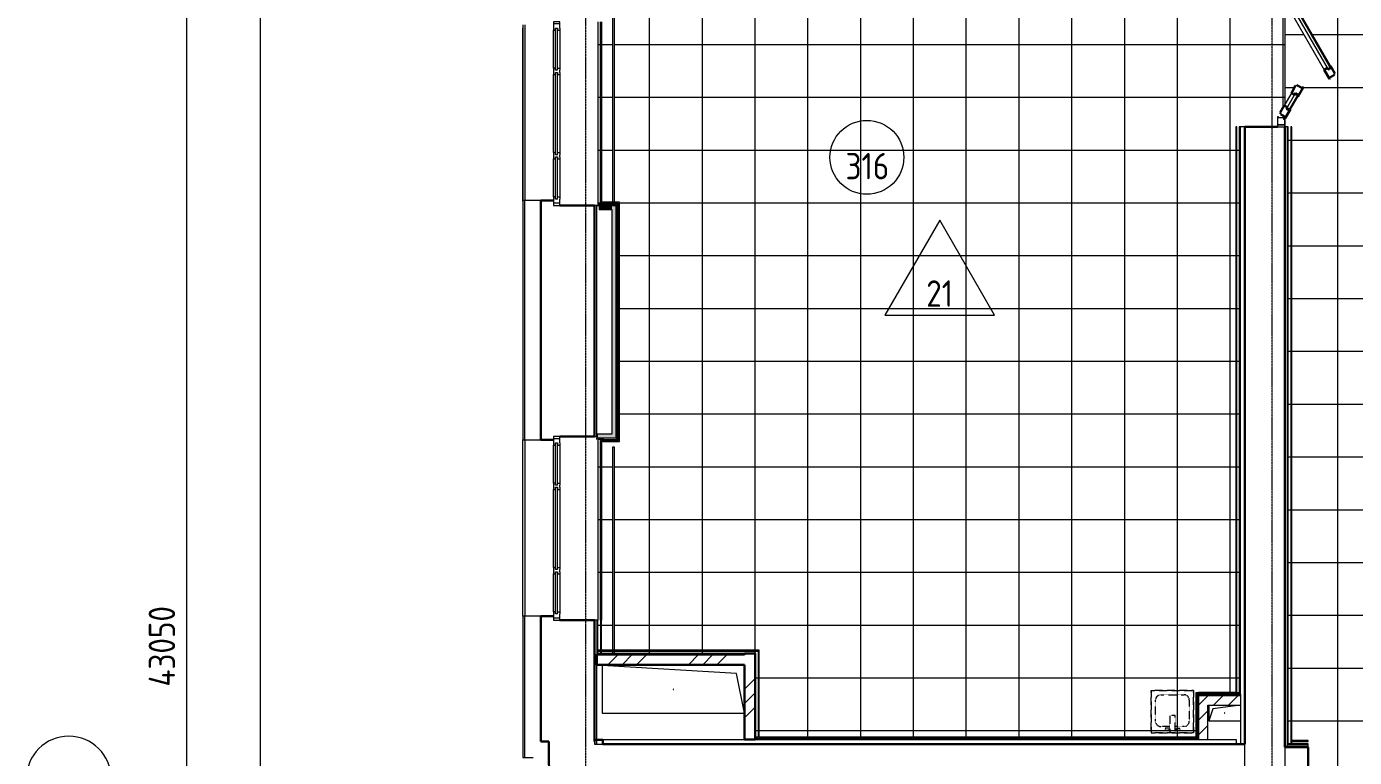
# Model space of a CAD drawing. Header units: millimetres. Extents: x -11798 to 72626, y -32713 to 44110.
# Drawn here: x -11798 to 779, y 20443 to 27368 of the extents above; entities that cross this region are included whole.
import ezdxf

# ---------------------------------------------------------------- set-up
doc = ezdxf.new("R2010")
doc.units = ezdxf.units.MM
doc.linetypes.add('200_ШТРИХ_ш1п0_6_', pattern=[1.6, 1, -0.6])
doc.linetypes.add('ADSK_Линия сетки', pattern=[25, 20, -2.5, 0, -2.5])
for name, color, linetype, lineweight in [('_ Окна', 7, 'Continuous', 9), ('Двери', 7, 'Continuous', 9), ('Марки', 7, 'Continuous', 20), ('Марки помещений', 7, 'Continuous', 20), ('Обобщенные модели', 7, 'Continuous', 18), ('Окна', 7, 'Continuous', 9), ('Оси', 7, 'Continuous', 9), ('Перекрытие', 7, 'Continuous', 18), ('Перекрытие штриховка', 7, 'Continuous', 18), ('Размеры', 7, 'Continuous', 9), ('Размеры-100', 7, 'Continuous', 9), ('Сантехника', 7, 'Continuous', 18), ('Стены внутренние', 7, 'Continuous', 18), ('Стены наружные', 7, 'Continuous', 18), ('Стены несущие', 7, 'Continuous', 30), ('Стены отделка', 7, 'Continuous', 30), ('Стены штриховка', 7, 'Continuous', 9)]:
    doc.layers.add(name, color=color, linetype=linetype, lineweight=lineweight)
doc.styles.add('GOST Common_1', font='GOST_Common.ttf', dxfattribs={"width": 0.9, "height": 250})
doc.styles.add('GOST Common_2', font='GOST_Common.ttf', dxfattribs={"width": 0.9, "height": 250})
doc.dimstyles.new('ADSK_Основной_2_5_мм', dxfattribs={"dimscale": 304.8, "dimtxt": 251.428749, "dimasz": 0.463911, "dimexe": 0.492126, "dimexo": 0.492126, "dimgap": 0.098425, "dimtad": 1, "dimrnd": 0.01, "dimdsep": 46, "dimtxsty": 'GOST Common_1', "dimblk1": 'OBLIQUE', "dimblk2": 'OBLIQUE', "dimsah": 1, "dimcen": 0.09, "dimdle": 0.492126, "dimazin": 2, "dimtfac": 1, "dimtdec": 4, "dimtix": 1, "dimtmove": 0, "dimatfit": 3, "dimfxl": 1, "dimtvp": 1, "dimtolj": 1, "dimtzin": 0, "dimlwd": 20, "dimlwe": 20, "dimarcsym": 2})
pattern_1 = [(45, (0, 0), (-381.661, 381.661), []), (45, (134.94, 0), (0, 763.322), []), (45, (-134.94, 0), (0, 763.322), [])]
pattern_2 = [(45, (0, 0), (-70.7107, 70.7107), [])]

# ---------------------------------------------------------------- blocks, each defined once
blk = doc.blocks.new('Дверь-Alumark_двупольная с глухим окном_S70 - 1400х2200 алюм ост Д30п-6129806-План полов 3-го этажа')
at = {"layer": 'Двери', "lineweight": 30}
for p, q in [((318, 662), (248, 622)), ((322, 654), (318, 662)), ((331, 659), (322, 654)), ((357, 614), (331, 659)), ((253, 614), (248, 622)), ((268, 623), (253, 614)), ((266, 592), (281, 601)), ((283, 561), (266, 592)), ((281, 601), (268, 623)), ((283, 561), (370, 611)), ((365, 619), (357, 614)), ((370, 611), (365, 619)), ((456, 349), (430, 304)), ((430, 304), (439, 299)), ((439, 299), (434, 291)), ((434, 291), (504, 251)), ((452, 362), (448, 354)), ((448, 354), (456, 349)), ((539, 312), (452, 362)), ((504, 251), (521, 282)), ((506, 291), (519, 313)), ((521, 282), (506, 291)), ((519, 313), (534, 304)), ((534, 304), (539, 312)), ((-406, 244), (-492, 194)), ((-492, 194), (-488, 187)), ((-488, 187), (-479, 192)), ((-479, 192), (-453, 147)), ((-453, 147), (-444, 152)), ((-444, 152), (-440, 144)), ((-440, 144), (-371, 184)), ((-417, 228), (-401, 237)), ((-404, 205), (-417, 228)), ((-401, 237), (-406, 244)), ((-388, 214), (-404, 205)), ((-371, 184), (-388, 214)), ((621, 184), (638, 214)), ((621, 184), (690, 144)), ((638, 214), (654, 205)), ((651, 237), (656, 244)), ((667, 228), (651, 237)), ((654, 205), (667, 228)), ((742, 194), (656, 244)), ((690, 144), (694, 152)), ((694, 152), (703, 147)), ((703, 147), (729, 192)), ((729, 192), (738, 187)), ((738, 187), (742, 194))]:
    blk.add_line(p, q, dxfattribs=at)
at = {"layer": 'Двери'}
for p, q in [((268, 623), (-417, 228)), ((248, 622), (-406, 244)), ((-404, 205), (281, 601)), ((-371, 184), (283, 561)), ((281, 601), (268, 623)), ((506, 291), (519, 313)), ((654, 205), (506, 291)), ((519, 313), (667, 228)), ((656, 244), (539, 312)), ((-575, 190), (-575, 120)), ((-555, 190), (-575, 190)), ((-555, 120), (-555, 190)), ((-505, 190), (-555, 190)), ((-555, 190), (-555, 120)), ((-505, 181), (-505, 190)), ((-490, 181), (-505, 181)), ((-490, 129), (-490, 181)), ((-480, 129), (-490, 129)), ((-480, 120), (-480, 129)), ((-417, 228), (-404, 205)), ((504, 251), (621, 184)), ((667, 228), (654, 205)), ((740, 129), (730, 129)), ((730, 129), (730, 120)), ((755, 181), (740, 181)), ((740, 181), (740, 129)), ((755, 190), (755, 181)), ((805, 190), (755, 190)), ((825, 190), (805, 190)), ((805, 190), (805, 120)), ((805, 120), (805, 190)), ((825, 120), (825, 190)), ((-575, 120), (-555, 120)), ((-555, 120), (-480, 120)), ((730, 120), (805, 120)), ((805, 120), (825, 120))]:
    blk.add_line(p, q, dxfattribs=at)
blk = doc.blocks.new('GM_Отверстие прямоугольное _в плите_ - Отверстие-6221301-План полов 3-го этажа')
at = {"layer": 'Обобщенные модели'}
for p, q in [((675, 225), (-675, 225)), ((-675, 225), (-600, -150)), ((675, 225), (-675, 225)), ((675, -225), (675, 225)), ((675, -225), (675, 225)), ((-675, -225), (675, -225)), ((-675, -225), (675, -225)), ((-600, -150), (675, -225))]:
    blk.add_line(p, q, dxfattribs=at)
for start, end in [(0, 180), (180, 360), (0, 105), (240, 0), (195, 210)]:
    blk.add_arc((0, 0), 2.5, start, end, dxfattribs=at)
blk = doc.blocks.new('окно трехпол с фрамугой - 1700-2320_h_ _нов_-2116850-План полов 3-го этажа')
at = {"layer": '_ Окна', "lineweight": 18}
for p, q in [((-790, 135), (-870, 135)), ((-870, 135), (-870, 75)), ((-790, 115), (-790, 135)), ((-370, 135), (-430, 135)), ((-430, 135), (-430, 115)), ((-370, 115), (-370, 135)), ((430, 135), (370, 135)), ((370, 135), (370, 115)), ((430, 115), (430, 135)), ((790, 135), (790, 115)), ((870, 135), (790, 135)), ((870, 75), (870, 135)), ((-870, 75), (-810, 75)), ((-810, 95), (-810, 115)), ((-810, 115), (-790, 115)), ((-810, 95), (-790, 95)), ((-790, 75), (-810, 75)), ((-790, 95), (-790, 75)), ((-430, 115), (-410, 115)), ((-430, 95), (-430, 75)), ((-410, 95), (-430, 95)), ((-410, 75), (-430, 75)), ((-410, 115), (-410, 95)), ((-410, 75), (-390, 75)), ((-390, 95), (-390, 115)), ((-390, 115), (-370, 115)), ((-390, 95), (-370, 95)), ((-370, 75), (-390, 75)), ((-370, 95), (-370, 75)), ((370, 115), (390, 115)), ((370, 95), (370, 75)), ((390, 95), (370, 95)), ((390, 75), (370, 75)), ((390, 115), (390, 95)), ((390, 75), (410, 75)), ((410, 95), (410, 115)), ((410, 115), (430, 115)), ((410, 95), (430, 95)), ((430, 75), (410, 75)), ((430, 95), (430, 75)), ((790, 115), (810, 115)), ((790, 95), (790, 75)), ((810, 95), (790, 95)), ((810, 75), (790, 75)), ((810, 115), (810, 95)), ((810, 75), (870, 75))]:
    blk.add_line(p, q, dxfattribs=at)
at = {"layer": '_ Окна'}
for p, q in [((-850, 75), (-850, 135)), ((850, 75), (850, 135)), ((-810, 95), (-410, 95)), ((-790, 115), (-430, 115)), ((-390, 95), (390, 95)), ((-370, 115), (370, 115)), ((410, 95), (810, 95)), ((430, 115), (790, 115))]:
    blk.add_line(p, q, dxfattribs=at)
at = {"layer": 'Окна'}
for p, q in [((-790, 135), (-430, 135)), ((-370, 135), (370, 135)), ((430, 135), (790, 135)), ((-430, 75), (-790, 75)), ((370, 75), (-370, 75)), ((790, 75), (430, 75))]:
    blk.add_line(p, q, dxfattribs=at)
blk = doc.blocks.new('окно трехпол с фрамугой - 1700-2320_h_ _нов_-2116569-План полов 3-го этажа')
at = {"layer": '_ Окна', "lineweight": 18}
for p, q in [((-790, 135), (-870, 135)), ((-870, 135), (-870, 75)), ((-790, 115), (-790, 135)), ((-370, 135), (-430, 135)), ((-430, 135), (-430, 115)), ((-370, 115), (-370, 135)), ((430, 135), (370, 135)), ((370, 135), (370, 115)), ((430, 115), (430, 135)), ((790, 135), (790, 115)), ((870, 135), (790, 135)), ((870, 75), (870, 135)), ((-870, 75), (-810, 75)), ((-810, 95), (-810, 115)), ((-810, 115), (-790, 115)), ((-810, 95), (-790, 95)), ((-790, 75), (-810, 75)), ((-790, 95), (-790, 75)), ((-430, 115), (-410, 115)), ((-430, 95), (-430, 75)), ((-410, 95), (-430, 95)), ((-410, 75), (-430, 75)), ((-410, 115), (-410, 95)), ((-410, 75), (-390, 75)), ((-390, 95), (-390, 115)), ((-390, 115), (-370, 115)), ((-390, 95), (-370, 95)), ((-370, 75), (-390, 75)), ((-370, 95), (-370, 75)), ((370, 115), (390, 115)), ((370, 95), (370, 75)), ((390, 95), (370, 95)), ((390, 75), (370, 75)), ((390, 115), (390, 95)), ((390, 75), (410, 75)), ((410, 95), (410, 115)), ((410, 115), (430, 115)), ((410, 95), (430, 95)), ((430, 75), (410, 75)), ((430, 95), (430, 75)), ((790, 115), (810, 115)), ((790, 95), (790, 75)), ((810, 95), (790, 95)), ((810, 75), (790, 75)), ((810, 115), (810, 95)), ((810, 75), (870, 75))]:
    blk.add_line(p, q, dxfattribs=at)
at = {"layer": '_ Окна'}
for p, q in [((-850, 75), (-850, 135)), ((850, 75), (850, 135)), ((-810, 95), (-410, 95)), ((-790, 115), (-430, 115)), ((-390, 95), (390, 95)), ((-370, 115), (370, 115)), ((410, 95), (810, 95)), ((430, 115), (790, 115))]:
    blk.add_line(p, q, dxfattribs=at)
at = {"layer": 'Окна'}
for p, q in [((-790, 135), (-430, 135)), ((-370, 135), (370, 135)), ((430, 135), (790, 135)), ((-430, 75), (-790, 75)), ((370, 75), (-370, 75)), ((790, 75), (430, 75))]:
    blk.add_line(p, q, dxfattribs=at)
blk = doc.blocks.new('SND_2D_Раковина - 400х400-V47-План полов 3-го этажа')
at = {"layer": 'Сантехника', "linetype": '200_ШТРИХ_ш1п0_6_'}
for p, q in [((200, 180), (-200, 180)), ((-200, 180), (-200, -220)), ((-200, -220), (-200, 180)), ((-200, 180), (200, 180)), ((-70, 150), (-25, 150)), ((-70, 135), (-70, 150)), ((-25, 135), (-70, 135)), ((-25, 180), (-25, 15)), ((25, 15), (25, 180)), ((70, 150), (25, 150)), ((25, 135), (70, 135)), ((70, 135), (70, 150)), ((200, -220), (200, 180)), ((200, 180), (200, -220)), ((-160, -130), (-160, 70)), ((-110, 120), (-25, 120)), ((-25, 15), (25, 15)), ((25, 120), (110, 120)), ((160, 70), (160, -130)), ((-200, -220), (200, -220)), ((200, -220), (-200, -220)), ((110, -180), (-110, -180))]:
    blk.add_line(p, q, dxfattribs=at)
for centre, start, end in [((-110, 70), 90, 180), ((110, 70), 0, 90), ((-110, -130), 180, 270), ((110, -130), 270, 0)]:
    blk.add_arc(centre, 50, start, end, dxfattribs=at)
blk = doc.blocks.new('GM_Отверстие прямоугольное _в плите_ - Отверстие-6229375-План полов 3-го этажа')
at = {"layer": 'Обобщенные модели'}
for p, q in [((-75, 150), (-37.5, -112.5)), ((75, -150), (75, 150)), ((75, -150), (75, 150)), ((-37.5, -112.5), (75, -150)), ((-75, -150), (75, -150)), ((-75, -150), (75, -150))]:
    blk.add_line(p, q, dxfattribs=at)
for start, end in [(0, 180), (180, 360), (240, 0), (0, 105), (195, 210)]:
    blk.add_arc((0, 0), 2.5, start, end, dxfattribs=at)
blk = doc.blocks.new('Ось сетки - Круг_Ø8 мм-8258-План полов 3-го этажа')
at = {"layer": 'Оси', "lineweight": 20}
for start, end in [(360, 180), (180, 360)]:
    blk.add_arc((0, 0), 4, start, end, dxfattribs=at)
blk = doc.blocks.new('DIMBLOCK13-План полов 3-го этажа')
at = {"layer": 'Размеры-100', "lineweight": 20, "transparency": 16777216}
for p, q in [((-10284, 43195), (-10284, -155)), ((-10284, 43045), (-10334, 43045)), ((-10284, 43045), (-10134, 43045)), ((-10284, -5), (-10334, -5)), ((-10284, -5), (-10134, -5))]:
    blk.add_line(p, q, dxfattribs=at)
at = {"layer": 'Размеры-100', "lineweight": 40, "transparency": 16777216}
for p, q in [((-10284, 43045), (-10355, 43116)), ((-10284, 43045), (-10213, 42974)), ((-10284, -5), (-10355, 66)), ((-10284, -5), (-10213, -76))]:
    blk.add_line(p, q, dxfattribs=at)
at = {"layer": 'Размеры-100', "color": 0, "lineweight": 20, "transparency": 16777216, "insert": (-10641, 21115), "char_height": 250, "width": 971.62, "attachment_point": 1, "rotation": 90, "line_spacing_factor": 1.022761, "style": 'GOST Common_1'}
blk.add_mtext('43050', dxfattribs=at)
blk = doc.blocks.new('_Oblique')
at = {"color": 0, "linetype": 'ByBlock', "lineweight": -2}
blk.add_line((-0.5, -0.5), (0.5, 0.5), dxfattribs=at)
blk = doc.blocks.new('DIMBLOCK15-План полов 3-го этажа')
at = {"layer": 'Размеры-100', "lineweight": 40, "transparency": 16777216}
for p, q in [((-9584, 36545), (-9655, 36616)), ((-9584, 36545), (-9513, 36474)), ((-9584, 20245), (-9655, 20316)), ((-9584, 20245), (-9513, 20174))]:
    blk.add_line(p, q, dxfattribs=at)
at = {"layer": 'Размеры-100', "lineweight": 20, "transparency": 16777216}
for p, q in [((-9584, 36545), (-9634, 36545)), ((-9584, 36545), (-9584, 20245)), ((-9584, 36545), (-9434, 36545)), ((-9584, 20245), (-9634, 20245)), ((-9584, 20245), (-9434, 20245))]:
    blk.add_line(p, q, dxfattribs=at)
at = {"layer": 'Размеры-100', "color": 0, "lineweight": 20, "transparency": 16777216, "insert": (-9941, 28024), "char_height": 250, "width": 889.8, "attachment_point": 1, "rotation": 90, "line_spacing_factor": 1.022761, "style": 'GOST Common_1'}
blk.add_mtext('16300', dxfattribs=at)
blk = doc.blocks.new('ADSK_Марка_Помещение_ОдноЗначение - Номер-159740-План полов 3-го этажа')
at = {"layer": 'Марки помещений'}
blk.add_circle((0, 0), 3.5, dxfattribs=at)
blk = doc.blocks.new('ADSK_Марка_ПерекрытиеПол - Экземпляр_Отделка пола-158379-План полов 3-го этажа')
at = {"layer": 'Марки', "color": 1, "true_color": 0xff0000}
for p, q in [((0, 9), (-5.2, 0)), ((5.2, 0), (0, 9)), ((-5.2, 0), (5.2, 0))]:
    blk.add_line(p, q, dxfattribs=at)

msp = doc.modelspace()

# ---------------------------------------------------------------- hatches: boundary and pattern name
at = {"layer": 'Перекрытие штриховка', "lineweight": 9, "true_color": 0x787878}
h = msp.add_hatch(dxfattribs=at)
h.set_pattern_fill('FP_16', color=8, style=0, pattern_type=2)
h.set_pattern_definition([(270, (10622.2, 22790.47), (500, 3e-14), []), (0, (10622.2, 22790.47), (0, 500), [])])
h.paths.add_polyline_path([(2656.288, 18658.136), (2658.288, 18658.136), (2658.275, 18660.136), (2656.308, 18658.155)])
h.paths.add_polyline_path([(152, 20572.136), (150, 20570.136), (152, 20570.136)])
h.paths.add_polyline_path([(152, 12403.783), (175, 12403.783), (175, 17577), (185, 17577), (185, 12403.783), (2663.958, 12403.783), (2623.372, 18645.136), (2314.747, 18645.136), (2314.747, 19965.136), (2324.747, 19965.136), (2324.747, 18655.136), (2656.308, 18655.136), (2656.288, 18658.136), (2329.747, 18658.136), (2329.747, 18660.136), (2327.747, 18660.136), (2327.747, 19998.136), (2329.747, 19998.136), (2329.747, 20000.136), (2327.747, 20000.136), (2327.747, 20010.136), (2339.747, 20010.136), (2339.747, 20572.136), (2807.464, 20572.136), (2807.347, 20595.136), (2339.747, 20595.136), (2339.747, 20605.136), (2807.296, 20605.136), (2792.895, 23426.386), (2605.402, 23426.386), (2605.402, 20612.525), (2593.402, 20612.525), (2593.402, 23426.386), (2552.63, 23426.386), (2552.63, 23428.386), (2550.63, 23428.386), (2550.63, 25728.326), (2552.63, 25728.326), (2552.63, 25730.326), (2781.246, 25730.326), (2752.141, 31456.299), (2605.402, 31456.299), (2605.402, 25799.699), (2593.402, 25799.699), (2593.402, 31456.299), (2552.63, 31456.299), (2552.63, 31458.299), (2550.63, 31458.299), (2550.63, 33776.758), (2552.63, 33776.758), (2552.63, 33778.758), (2740.336, 33778.758), (2729.239, 35740.947), (2605.402, 35740.947), (2605.402, 33851.02), (2593.402, 33851.02), (2593.402, 35740.947), (2487.87, 35740.947), (2487.87, 36357.867), (1766.074, 36365.483), (1766.916, 36375.052), (2487.87, 36367.868), (2487.87, 36390.869), (1766.398, 36398.058), (1766.518, 36450.059), (1682.008, 36450.055), (1684.081, 36446.38), (869.73, 35986.972), (865.308, 35994.81), (856.045, 35990.877), (831.048, 36035.187), (822.338, 36030.274), (817.916, 36038.112), (1551.927, 36452.197), (581.975, 36461.862), (756.548, 36358.74), (751.971, 36350.991), (760.581, 36345.905), (734.134, 36301.132), (742.744, 36296.046), (738.166, 36288.297), (449.731, 36458.68), (452.374, 36463.154), (366.978, 36463.255), (366.238, 36412.009), (185, 36413.815), (185, 36390.814), (366.238, 36389.008), (366.139, 36379.009), (185, 36380.814), (185, 35315), (175, 35315), (175, 36413.915), (152, 36413.815), (152, 35315), (120, 35315), (120, 35229.608), (124.5, 35232.206), (592, 34422.472), (584.206, 34417.972), (589.206, 34409.312), (544.172, 34383.312), (549.172, 34374.652), (541.378, 34370.152), (120, 35100), (120, 34130), (221.378, 34305.592), (229.172, 34301.092), (234.172, 34309.752), (279.206, 34283.752), (284.206, 34292.413), (292, 34287.913), (124.5, 33997.794), (120, 34000.392), (120, 33915), (152, 33915), (152, 27817), (120, 27817), (120, 27731.608), (124.5, 27734.206), (592, 26924.472), (584.206, 26919.972), (589.206, 26911.312), (544.172, 26885.312), (549.172, 26876.652), (541.378, 26872.152), (120, 27602), (120, 26632), (221.378, 26807.592), (229.172, 26803.092), (234.172, 26811.752), (279.206, 26785.752), (284.206, 26794.413), (292, 26789.913), (124.5, 26499.794), (120, 26502.392), (120, 26417), (152, 26417), (152, 20572.136), (175, 20572.136), (175, 26417), (185, 26417), (185, 20605.136), (339.747, 20605.136), (339.747, 20595.136), (185, 20595.136), (185, 20572.136), (339.747, 20572.136), (339.747, 20010.136), (352.542, 20010), (352.542, 19998.136), (152, 19998.136), (152, 19975.136), (352.542, 19975.136), (352.542, 19965.136), (185, 19965.136), (185, 18977), (175, 18977), (175, 19965.136), (152, 19965.136), (152, 18977), (140, 18977), (140, 18867.359), (592, 18084.472), (584.206, 18079.972), (589.206, 18071.312), (544.172, 18045.312), (549.172, 18036.652), (541.378, 18032.152), (140, 18727.359), (140, 17826.641), (221.378, 17967.592), (229.172, 17963.092), (234.172, 17971.752), (279.206, 17945.752), (284.206, 17954.413), (292, 17949.913), (140, 17686.641), (140, 17577), (152, 17577), (152, 12437.967)])
h.paths.add_polyline_path([(2696.959, 12403.783), (2656.308, 18645.136), (2633.375, 18644.801), (2675.001, 12403.783), (2679.367, 12403.783)])
h.paths.add_polyline_path([(152, 19998.136), (152, 20000.136), (150, 20000.136)])
h.paths.add_polyline_path([(2642.333, 23438.386), (2643.06, 23438.386), (2643.06, 25718.326), (2562.63, 25718.326), (2562.63, 23438.386), (2605.402, 23438.386)])
h.paths.add_polyline_path([(120, 26510), (121.706, 26512.954), (120, 26512.954)])
h.paths.add_polyline_path([(120, 27720.061), (121.706, 27721.046), (120, 27724), (120, 27721.046)])
h.paths.add_polyline_path([(185, 27817), (175, 27817), (175, 33915), (185, 33915), (185, 28717.307)])
h.paths.add_polyline_path([(120, 34008), (121.706, 34010.954), (120, 34010.954)])
h.paths.add_polyline_path([(120, 35218.061), (121.706, 35219.046), (120, 35222), (120, 35219.046)])
h.paths.add_polyline_path([(2730.159, 35780.947), (2727.071, 36355.484), (2527.87, 36357.469), (2527.87, 35780.947), (2729.239, 35780.947)])
h.paths.add_polyline_path([(2727.188, 36365.483), (2727.071, 36388.485), (2527.87, 36390.466), (2527.87, 36367.469), (2727.071, 36365.484)])
h.paths.add_polyline_path([(2729.072, 36388.466), (2728.961, 36390.366), (2727.239, 36388.485), (2729.061, 36388.466)])
h.paths.add_polyline_path([(152, 36414.144), (152, 36416.144), (150.247, 36415.915)])
h.paths.add_polyline_path([(123.619, 36426.427), (123.619, 36466.429), (120, 36466.425), (120, 36426.464)])
h.paths.add_polyline_path([(1670.95, 36449.306), (1673.921, 36450.982), (1670.527, 36450.055)])
h.paths.add_polyline_path([(462.918, 36461.343), (462.918, 36463.049), (459.981, 36463.078)])
h = msp.add_hatch(dxfattribs=at)
h.set_pattern_fill('FP_45', color=8, style=0, pattern_type=2)
h.set_pattern_definition([(270, (602.2, 29197.3), (500, 3e-14), []), (0, (602.2, 29197.3), (0, 500), [])])
h.paths.add_polyline_path([(-4891.788, 20622.136), (-1323, 20622.136), (-1323, 20625.136), (-4891.788, 20625.136)])
h.paths.add_polyline_path([(-4893.788, 20620.136), (-4891.788, 20622.136), (-4893.788, 20622.136)])
h.paths.add_polyline_path([(-312, 21054.136), (-312, 21052.136), (-310, 21052.136)])
h.paths.add_polyline_path([(-312, 28685.307), (-310, 28685.307), (-310, 28685.974)])
h.paths.add_polyline_path([(-1076.751, 20635.136), (-723, 20635.136), (-723, 21055.136), (-698, 21055.136), (-698, 21058.136), (-345, 21058.136), (-345, 26417), (-335, 26417), (-335, 21054.136), (-312, 21054.136), (-312, 26417), (50, 26417), (50, 26512), (59, 26512), (59, 26502), (111, 26502), (111, 26487), (120, 26487), (120, 26502.392), (116.706, 26504.294), (120, 26510), (120, 26513.939), (76.672, 26538.954), (81.672, 26547.615), (73.878, 26552.115), (120, 26632), (120, 27602), (73.878, 27681.885), (81.672, 27686.385), (76.672, 27695.046), (120, 27721.046), (120, 27724), (116.706, 27729.706), (120, 27731.608), (120, 27747), (111, 27747), (111, 27732), (59, 27732), (59, 27722), (50, 27722), (50, 27817), (-312, 27817), (-312, 28685.307), (-6233.951, 28685.307), (-6233.951, 28662.307), (-320, 28662.307), (-320, 28652.307), (-335, 28652.307), (-335, 27817), (-345, 27817), (-345, 28652.307), (-6233.951, 28652.307), (-6233.951, 25703.256), (-6183.413, 25703.256), (-6183.413, 23436.794), (-6352.788, 23436.794), (-6352.788, 21461.201), (-6245.951, 21461.201), (-6245.951, 23385), (-6233.951, 23385), (-6233.951, 21461.201), (-4858.788, 21461.201), (-4858.788, 20635.136), (-1323, 20635.136)])
h.paths.add_polyline_path([(-4868.788, 20635.136), (-4868.788, 21451.201), (-6233.951, 21451.201), (-6233.951, 21428.201), (-4893.788, 21428.201), (-4893.788, 21426.201), (-4891.788, 21426.201), (-4891.788, 20635.136)])
h.paths.add_polyline_path([(-345, 21028.136), (-300, 21028.136), (-300, 21042.136), (-698, 21042.136), (-698, 21028.136), (-610, 21028.136)])
h.paths.add_polyline_path([(-6385.788, 21428.201), (-6362.788, 21428.201), (-6362.788, 21451.201), (-6385.788, 21451.201)])
h.paths.add_polyline_path([(-6385.788, 21426.201), (-6385.788, 21428.201), (-6387.788, 21426.201)])
h.paths.add_polyline_path([(-6245.951, 21428.201), (-6245.951, 21451.201), (-6352.788, 21451.201), (-6352.788, 21428.201)])
h.paths.add_polyline_path([(-6362.788, 21461.201), (-6362.788, 23446.794), (-6193.413, 23446.794), (-6193.413, 25693.256), (-6233.951, 25693.256), (-6233.951, 25685.256), (-6203.413, 25685.256), (-6203.413, 25683.256), (-6201.413, 25683.256), (-6201.413, 23456.794), (-6203.413, 23456.794), (-6203.413, 23454.794), (-6385.788, 23454.794), (-6385.788, 21461.201)])
h.paths.add_polyline_path([(-6385.788, 25685.256), (-6245.951, 25685.256), (-6245.951, 25693.256), (-6362.788, 25693.256), (-6362.788, 28652.307), (-6385.788, 28652.307), (-6385.788, 26141.931)])
h.paths.add_polyline_path([(-6245.951, 25703.256), (-6245.951, 28652.307), (-6352.788, 28652.307), (-6352.788, 25703.256)])
h.paths.add_polyline_path([(-6352.788, 28662.307), (-6245.951, 28662.307), (-6245.951, 28685.307), (-6385.788, 28685.307), (-6385.788, 28662.307), (-6362.788, 28662.307)])
h.paths.add_polyline_path([(-6385.788, 28685.307), (-6387.788, 28687.307), (-6387.521, 28685.307)])
h.paths.add_polyline_path([(-306, 28685.307), (-300, 28685.307), (-300, 28697.307), (-306, 28697.307), (-306, 28687.307)])
at = {"layer": 'Стены внутренние'}
for points in [[(-6373.918, 25633.256), (-6253.413, 25633.256), (-6253.413, 25673.256), (-6373.918, 25673.256)], [(-6239.076, 23506.794), (-6213.413, 23506.794), (-6213.413, 25673.256), (-6253.413, 25673.256), (-6253.413, 23506.794)], [(-6213.413, 23466.794), (-6213.413, 23506.794), (-6394.252, 23506.794), (-6394.252, 23466.794)]]:
    msp.add_hatch(color=256, dxfattribs=at).paths.add_polyline_path(points)
at = {"layer": 'Стены внутренние', "lineweight": 9}
h = msp.add_hatch(dxfattribs=at)
h.set_pattern_fill('FP_1', color=256, style=0, pattern_type=2)
h.set_pattern_definition(pattern_1)
h.paths.add_polyline_path([(-6347.788, 21322.201), (-4997.788, 21322.201), (-4997.788, 21416.201), (-6352.788, 21422.201), (-6355.488, 21416.201), (-6385.788, 21416.201), (-6385.788, 21422.201), (-6397.788, 21422.201), (-6397.788, 21322.201)])
h = msp.add_hatch(dxfattribs=at)
h.set_pattern_fill('FP_1', color=256, style=0, pattern_type=2)
h.set_pattern_definition(pattern_1)
h.paths.add_polyline_path([(-4997.788, 20612.201), (-4901.722, 20612.201), (-4897.788, 20616.136), (-4897.788, 20622.136), (-4903.788, 20622.136), (-4903.788, 20633.76), (-4897.788, 20635.136), (-4897.788, 21416.201), (-4903.788, 21416.75), (-4903.788, 21428.201), (-4997.788, 21428.201), (-4997.788, 20635.136)])
at = {"layer": 'Стены внутренние', "lineweight": 9, "true_color": 0x005b00}
h = msp.add_hatch(dxfattribs=at)
h.set_pattern_fill('FP_4', color=98, style=0, pattern_type=2)
h.set_pattern_definition(pattern_2)
h.paths.add_polyline_path([(-340, 20940.136), (-300, 20940.136), (-300, 21028.136), (-698, 21028.136), (-698, 20940.136), (-600, 20940.136)])
h = msp.add_hatch(dxfattribs=at)
h.set_pattern_fill('FP_4', color=98, style=0, pattern_type=2)
h.set_pattern_definition(pattern_2)
h.paths.add_polyline_path([(-654, 20610.136), (-610, 20610.136), (-610, 20940.136), (-698, 20940.136), (-698, 20610.136)])

# ---------------------------------------------------------------- linework, layer by layer
at = {"layer": 'Оси', "linetype": 'ADSK_Линия сетки'}
for p, q in [((-6500.435, -5665.072), (-6500.435, 44110.064)), ((-0.435, -5665.072), (-0.435, 43356.344))]:
    msp.add_line(p, q, dxfattribs=at)
at = {"layer": 'Перекрытие'}
for p, q in [((120, 27602), (120, 26632)), ((120, 26513.939), (120, 26510)), ((120, 26502.392), (120, 26487))]:
    msp.add_line(p, q, dxfattribs=at)
at = {"layer": 'Стены внутренние'}
for p, q in [((-6245.951, 25703.256), (-6245.951, 28652.484)), ((-6233.951, 28652.504), (-6233.951, 25703.256)), ((-6362.788, 25693.256), (-6362.788, 27413.256)), ((-6352.788, 27413.256), (-6352.788, 25703.256)), ((-6352.788, 25693.256), (-6362.788, 25693.256)), ((-6245.951, 25685.256), (-6245.951, 25693.256)), ((-6233.951, 25693.256), (-6233.951, 25685.256)), ((-6397.788, 23483.259), (-6397.788, 23466.794)), ((-6362.788, 23446.794), (-6337.788, 23446.794)), ((-6362.788, 21743.259), (-6362.788, 23446.794)), ((-6337.788, 23436.794), (-6352.788, 23436.794)), ((-6352.788, 23436.794), (-6352.788, 21743.259)), ((-6245.951, 21461.201), (-6245.951, 23385)), ((-6245.951, 23385), (-6233.951, 23385)), ((-6233.951, 23385), (-6233.951, 21461.201)), ((-6245.951, 21428.201), (-6245.951, 21451.201)), ((-6233.951, 21451.201), (-6233.951, 21428.201))]:
    msp.add_line(p, q, dxfattribs=at)
at = {"layer": 'Стены наружные'}
for p, q in [((-7098.788, 25711.994), (-7098.788, 27351.994)), ((-7098.788, 27351.994), (-7097.788, 27351.994)), ((-7097.788, 27383.256), (-7097.788, 25718.256)), ((-7077.788, 27383.256), (-7077.788, 25718.256)), ((-6385.788, 27413.256), (-6385.788, 25685.256)), ((-7097.788, 25711.994), (-7098.788, 25711.994)), ((-6397.788, 25673.256), (-6385.788, 25673.256)), ((-7098.788, 21783.259), (-7098.788, 23453.259)), ((-7097.788, 23453.259), (-7098.788, 23453.259)), ((-7097.788, 21783.259), (-7097.788, 23453.259)), ((-7077.788, 23453.259), (-7077.788, 21783.259)), ((-6397.788, 23466.794), (-6394.252, 23466.794)), ((-6397.788, 23454.794), (-6397.788, 23466.794)), ((-6337.788, 23454.794), (-6385.788, 23454.794)), ((-6385.788, 23454.794), (-6385.788, 21743.259)), ((-7097.788, 21783.259), (-7098.788, 21783.259))]:
    msp.add_line(p, q, dxfattribs=at)
at = {"layer": 'Стены несущие'}
for p, q in [((50, 26417), (-260, 26417)), ((-260, 23375.136), (-260, 26417)), ((120, 26417), (120, 20540.136)), ((-6807.788, 25718.256), (-6927.788, 25718.256)), ((-6927.788, 25718.256), (-6927.788, 23453.259)), ((-6417.788, 25673.256), (-6747.788, 25673.256)), ((-6417.788, 23483.259), (-6417.788, 25673.256)), ((-6927.788, 23453.259), (-6807.788, 23453.259)), ((-6747.788, 23483.259), (-6417.788, 23483.259)), ((-260, 20570.136), (-260, 23375.136)), ((-6927.788, 20593.534), (-6927.788, 21783.259)), ((-6807.788, 21783.259), (-6927.788, 21783.259)), ((-6417.788, 21743.259), (-6747.788, 21743.259)), ((-6417.788, 20593.534), (-6417.788, 21743.259)), ((-4997.788, 21422.201), (-6397.788, 21422.201)), ((-6397.788, 21422.201), (-6397.788, 21322.201)), ((-4997.788, 21416.201), (-4997.788, 21428.201)), ((-4903.788, 21428.201), (-4997.788, 21428.201)), ((-4897.788, 21416.201), (-4903.788, 21416.201)), ((-4897.788, 20612.201), (-4897.788, 21416.201)), ((-6397.788, 21322.201), (-4997.788, 21322.201)), ((-4997.788, 21322.201), (-4997.788, 20612.201)), ((-6927.788, 20593.534), (-6849.837, 20593.534)), ((-6849.837, 20593.534), (-6842.664, 19415.783)), ((-6339.93, 20610.449), (-6417.788, 20609.975)), ((-6339.685, 20570.136), (-6339.93, 20610.449)), ((-260, 20570.136), (-6339.685, 20570.136)), ((-4997.788, 20612.201), (-4897.788, 20612.201)), ((339.747, 20540.136), (120, 20540.136)), ((339.747, 20030.136), (339.747, 20540.136))]:
    msp.add_line(p, q, dxfattribs=at)
at = {"layer": 'Стены отделка', "lineweight": 9}
for p, q in [((-335, 26417), (-345, 26417)), ((-345, 26417), (-345, 21058.136)), ((-335, 21048.136), (-335, 26417)), ((-260, 26417), (-312, 26417)), ((-312, 26417), (-312, 21054.136)), ((152, 26417), (120, 26417)), ((152, 20572.136), (152, 26417)), ((175, 26417), (175, 20572.136)), ((185, 26417), (175, 26417)), ((185, 20605.136), (185, 26417)), ((-7097.788, 25718.256), (-7097.788, 23453.259)), ((-6927.788, 25718.256), (-7097.788, 25718.256)), ((-7077.788, 23453.259), (-7077.788, 25718.256)), ((-6397.788, 25673.256), (-6417.788, 25673.256)), ((-6397.788, 23483.259), (-6397.788, 25673.256)), ((-6203.413, 25685.256), (-6385.788, 25685.256)), ((-6385.788, 25685.256), (-6385.788, 25673.256)), ((-6385.788, 25673.256), (-6213.413, 25673.256)), ((-6373.918, 25673.256), (-6373.918, 25633.256)), ((-6183.413, 25703.256), (-6352.788, 25703.256)), ((-6352.788, 25703.256), (-6352.788, 25693.256)), ((-6352.788, 25693.256), (-6193.413, 25693.256)), ((-6213.413, 23466.794), (-6213.413, 25673.256)), ((-6201.413, 23456.794), (-6201.413, 25683.256)), ((-6193.413, 25693.256), (-6193.413, 23446.794)), ((-6183.413, 23436.794), (-6183.413, 25703.256)), ((-6373.918, 25633.256), (-6253.413, 25633.256)), ((-6253.413, 25633.256), (-6253.413, 23506.794)), ((-7097.788, 23453.259), (-6927.788, 23453.259)), ((-6417.788, 23483.259), (-6397.788, 23483.259)), ((-6253.413, 23506.794), (-6394.252, 23506.794)), ((-6394.252, 23506.794), (-6394.252, 23466.794)), ((-6213.413, 23466.794), (-6394.252, 23466.794)), ((-6337.788, 23466.794), (-6337.788, 23454.794)), ((-6337.788, 23454.794), (-6203.413, 23454.794)), ((-6193.413, 23446.794), (-6337.788, 23446.794)), ((-6337.788, 23446.794), (-6337.788, 23436.794)), ((-6337.788, 23436.794), (-6183.413, 23436.794)), ((-300, 21955.136), (-300, 23375.136)), ((140, 23375.136), (140, 21955.136)), ((-7097.788, 21783.259), (-7097.788, 20443.534)), ((-6927.788, 21783.259), (-7097.788, 21783.259)), ((-7077.788, 20443.534), (-7077.788, 21783.259)), ((-6385.788, 21743.259), (-6417.788, 21743.259)), ((-6385.788, 21461.201), (-6385.788, 21743.259)), ((-6362.788, 21743.259), (-6362.788, 21422.201)), ((-6352.788, 21743.259), (-6362.788, 21743.259)), ((-6352.788, 21422.201), (-6352.788, 21743.259)), ((-6397.788, 20569.935), (-6397.788, 21416.201)), ((-6397.788, 21416.201), (-4997.788, 21416.201)), ((-4858.788, 21461.201), (-6385.788, 21461.201)), ((-6385.788, 21451.201), (-4868.788, 21451.201)), ((-6385.788, 21428.201), (-6385.788, 21451.201)), ((-4997.788, 21428.201), (-6385.788, 21428.201)), ((-4893.788, 21428.201), (-4903.788, 21428.201)), ((-4903.788, 21416.201), (-4903.788, 20610.136)), ((-4891.788, 20622.136), (-4891.788, 21426.201)), ((-4868.788, 21451.201), (-4868.788, 20635.136)), ((-4858.788, 20635.136), (-4858.788, 21461.201)), ((-698, 21055.136), (-723, 21055.136)), ((-723, 21055.136), (-723, 20635.136)), ((-345, 21058.136), (-698, 21058.136)), ((-698, 21058.136), (-698, 21055.136)), ((-312, 21054.136), (-698, 21054.136)), ((-698, 21048.136), (-335, 21048.136)), ((-698, 21042.136), (-698, 20610.136)), ((-698, 21042.136), (-300, 21042.136)), ((-300, 21028.136), (-698, 21028.136)), ((-300, 21042.136), (-300, 20570.136)), ((-610, 20610.136), (-610, 20940.136)), ((-610, 20940.136), (-300, 20940.136)), ((-4868.788, 20635.136), (-4897.788, 20635.136)), ((-723, 20635.136), (-4858.788, 20635.136)), ((-6849.837, 20443.534), (-6849.837, 20593.534)), ((-6417.788, 20593.534), (-6417.788, 20569.935)), ((-6417.788, 20569.935), (-6397.788, 20569.935)), ((-340, 20610.136), (-6416.225, 20610.136)), ((-6416.225, 20610.136), (-6416.225, 20570.136)), ((-6416.225, 20570.136), (-6339.685, 20570.136)), ((-4897.788, 20625.136), (-1323, 20625.136)), ((-1323, 20622.136), (-4891.788, 20622.136)), ((-1323, 20625.136), (-1323, 20622.136)), ((-340, 20570.136), (-340, 20610.136)), ((140, 20540.136), (140, 20560.136)), ((339.747, 20560.136), (140, 20560.136)), ((175, 20572.136), (152, 20572.136)), ((339.747, 20605.136), (185, 20605.136)), ((185, 20572.136), (185, 20595.136)), ((185, 20595.136), (339.747, 20595.136)), ((339.747, 20572.136), (185, 20572.136)), ((339.747, 20595.136), (339.747, 20605.136)), ((339.747, 20540.136), (339.747, 20572.136)), ((-7097.788, 20443.534), (-6998.926, 20443.534)), ((-6998.926, 20443.534), (-6998.925, 20443.329)), ((-6848.923, 20443.534), (-6849.837, 20443.534))]:
    msp.add_line(p, q, dxfattribs=at)
at = {"layer": 'Стены штриховка'}
for p, q in [((-310, 26417), (-310, 21052.136)), ((-300, 23375.136), (-300, 26417)), ((140, 26417), (140, 23375.136)), ((150, 20570.136), (150, 26417)), ((-6201.413, 25683.256), (-6385.788, 25683.256)), ((-6203.413, 23454.794), (-6203.413, 25685.256)), ((-6201.413, 25685.256), (-6203.413, 25685.256)), ((-6201.413, 25683.256), (-6201.413, 25685.256)), ((-6337.788, 23456.794), (-6201.413, 23456.794)), ((-6203.413, 23454.794), (-6201.413, 23454.794)), ((-6201.413, 23454.794), (-6201.413, 23456.794)), ((-300, 21042.136), (-300, 21955.136)), ((140, 21955.136), (140, 20560.136)), ((-6397.788, 21743.259), (-6397.788, 21422.201)), ((-6387.788, 21461.201), (-6387.788, 21743.259)), ((-6385.788, 21461.201), (-6397.788, 21461.201)), ((-6385.788, 21451.201), (-6397.788, 21451.201)), ((-6387.788, 21426.201), (-6387.788, 21451.201)), ((-4997.788, 21426.201), (-6387.788, 21426.201)), ((-4903.788, 21426.201), (-4891.788, 21426.201)), ((-4893.788, 20620.136), (-4893.788, 21428.201)), ((-4891.788, 21428.201), (-4893.788, 21428.201)), ((-4891.788, 21426.201), (-4891.788, 21428.201)), ((-723, 21048.136), (-698, 21048.136)), ((-714, 21048.136), (-714, 20626.136)), ((-708, 21048.136), (-708, 20620.136)), ((-698, 21054.136), (-698, 21052.136)), ((-310, 21052.136), (-698, 21052.136)), ((-1323, 20625.136), (-1323, 20635.136)), ((-714, 20626.136), (-1323, 20626.136)), ((-708, 20620.136), (-4893.788, 20620.136)), ((-1323, 20620.136), (-1323, 20622.136)), ((-260, 20060.136), (-260, 20570.136)), ((120, 20540.136), (120, 20030.136)), ((175, 20570.136), (150, 20570.136)), ((175, 20572.136), (175, 20560.136)), ((185, 20572.136), (185, 20560.136)), ((339.747, 20570.136), (185, 20570.136))]:
    msp.add_line(p, q, dxfattribs=at)

# ---------------------------------------------------------------- block references
at = {"layer": 'Двери', "rotation": 269.9999999999999}
msp.add_blockref('Дверь-Alumark_двупольная с глухим окном_S70 - 1400х2200 алюм ост Д30п-6129806-План полов 3-го этажа', (-70, 27242), dxfattribs=at)
at = {"layer": 'Марки', "color": 1, "true_color": 0xff0000, "xscale": 99.99999999999993, "yscale": 99.99999999999993, "zscale": 99.99999999999993}
msp.add_blockref('ADSK_Марка_ПерекрытиеПол - Экземпляр_Отделка пола-158379-План полов 3-го этажа', (-3148.894, 24633.721), dxfattribs=at)
at = {"layer": 'Марки помещений', "xscale": 99.99999999999993, "yscale": 99.99999999999993, "zscale": 99.99999999999993}
msp.add_blockref('ADSK_Марка_Помещение_ОдноЗначение - Номер-159740-План полов 3-го этажа', (-3839.117, 26128.76), dxfattribs=at)
at = {"layer": 'Обобщенные модели'}
for name, p, rotation in [('GM_Отверстие прямоугольное _в плите_ - Отверстие-6221301-План полов 3-го этажа', (-5672.788, 21088.329), 180), ('GM_Отверстие прямоугольное _в плите_ - Отверстие-6229375-План полов 3-го этажа', (-450, 20865.136), 270.0000000000001)]:
    msp.add_blockref(name, p, dxfattribs=dict(at, rotation=rotation))
at = {"layer": 'Окна', "rotation": 90.0000000000002}
for name, p in [('окно трехпол с фрамугой - 1700-2320_h_ _нов_-2116850-План полов 3-го этажа', (-6672.788, 26543.256)), ('окно трехпол с фрамугой - 1700-2320_h_ _нов_-2116569-План полов 3-го этажа', (-6672.788, 22613.259))]:
    msp.add_blockref(name, p, dxfattribs=at)
at = {"layer": 'Оси', "lineweight": 20, "xscale": 99.99999999999993, "yscale": 99.99999999999993, "zscale": 99.99999999999993, "rotation": 269.9999999999994}
msp.add_blockref('Ось сетки - Круг_Ø8 мм-8258-План полов 3-го этажа', (-11397.814, 20245), dxfattribs=at)
at = {"layer": 'Сантехника', "linetype": '200_ШТРИХ_ш1п0_6_', "rotation": 180}
msp.add_blockref('SND_2D_Раковина - 400х400-V47-План полов 3-го этажа', (-945.479, 20856.911), dxfattribs=at)

# ---------------------------------------------------------------- texts
at = {"layer": 'Марки', "color": 1, "lineweight": 9, "true_color": 0xff0000, "insert": (-3149.925, 24838.147), "char_height": 250, "width": 279.9, "attachment_point": 5, "line_spacing_factor": 1.022766, "style": 'GOST Common_2'}
msp.add_mtext('\\pxqc,t1.44,2.88,4.32,5.76,7.2,8.64,10.08,11.52,12.96,14.4,15.84,17.28,18.72,20.16,21.6,23.04,24.48,25.92,27.36,28.8,30.24,31.68,33.12,34.56,36,37.44,38.88,40.32,41.76,43.2,44.64,46.08;{21}', dxfattribs=at)
at = {"layer": 'Марки помещений', "lineweight": 9, "insert": (-3834.174, 26045.178), "char_height": 250, "width": 441, "attachment_point": 5, "line_spacing_factor": 1.022766, "style": 'GOST Common_2'}
msp.add_mtext('\\pxqc,t1.8,3.6,5.4,7.2,9,10.8,12.6,14.4,16.2,18,19.8,21.6,23.4,25.2,27,28.8,30.6,32.4,34.2,36,37.8,39.6,41.4,43.2,45,46.8,48.6,50.4,52.2,54,55.8,57.6;{316}', dxfattribs=at)

# ---------------------------------------------------------------- dimensions: what is measured, and where the dimension line sits
at = {"layer": 'Размеры', "lineweight": 20}
for base, p1, p2, override, picture, middle in [((-10283.964, -5), (-10183.979, 43045), (-10183.979, -5), {"dimpost": '<>', "dimfxl": 43050}, 'DIMBLOCK13-План полов 3-го этажа', (-10438.964, 21520)), ((-9583.964, 20245), (-9483.979, 36545), (-9483.979, 20245), {"dimpost": '<>', "dimfxl": 16300}, 'DIMBLOCK15-План полов 3-го этажа', (-9738.964, 28395))]:
    dim = msp.add_linear_dim(base=base, p1=p1, p2=p2, angle=90, dimstyle='ADSK_Основной_2_5_мм', override=override, dxfattribs=at)
    dim.commit()
    dim.dimension.update_dxf_attribs({"geometry": picture, "text_midpoint": middle})

doc.saveas('drawing.dxf')
